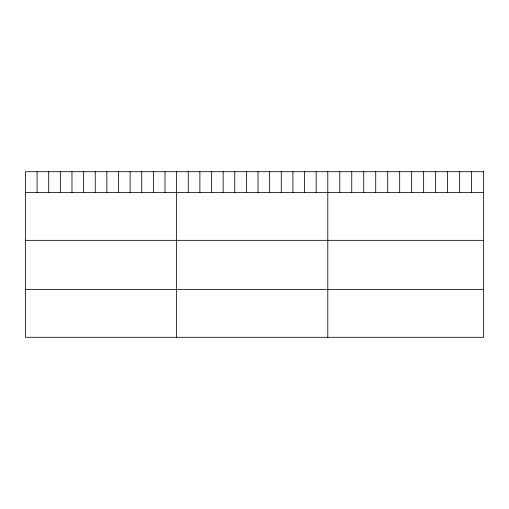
<?xml version="1.0" encoding="UTF-8"?>
<svg xmlns="http://www.w3.org/2000/svg" width="509" height="509" viewBox="0 0 509 509"><rect width="100%" height="100%" fill="white"/><g stroke="black" fill="none" stroke-linecap="round" stroke-linejoin="round"><path stroke-width="0.76" d="M25.45 192.58L483.55 192.58M25.45 240.337L483.55 240.337M25.45 289.538L483.55 289.538M471.569 171.711L471.569 192.58M459.589 171.711L459.589 192.58M447.608 171.711L447.608 192.58M435.628 171.711L435.628 192.58M423.647 171.711L423.647 192.58M411.666 171.711L411.666 192.58M399.68 171.711L399.68 192.58M387.699 171.711L387.699 192.58M375.718 171.711L375.718 192.58M363.738 171.711L363.738 192.58M351.757 171.711L351.757 192.58M339.777 171.711L339.777 192.58M327.796 171.711L327.796 337.289M316.165 171.711L316.165 192.58M304.541 171.711L304.541 192.58M292.91 171.711L292.91 192.58M281.28 171.711L281.28 192.58M269.655 171.711L269.655 192.58M258.025 171.711L258.025 192.58M246.394 171.711L246.394 192.58M234.764 171.711L234.764 192.58M223.139 171.711L223.139 192.58M211.509 171.711L211.509 192.58M199.878 171.711L199.878 192.58M188.254 171.711L188.254 192.58M176.623 171.711L176.623 337.289M164.992 171.711L164.992 192.58M153.368 171.711L153.368 192.58M141.737 171.711L141.737 192.58M130.107 171.711L130.107 192.58M118.482 171.711L118.482 192.58M106.852 171.711L106.852 192.58M95.221 171.711L95.221 192.58M83.591 171.711L83.591 192.58M71.966 171.711L71.966 192.58M60.336 171.711L60.336 192.58M48.705 171.711L48.705 192.58M37.081 171.711L37.081 192.58M483.55 171.711L25.45 171.711L25.45 337.289L483.55 337.289L483.55 171.711"/></g></svg>
